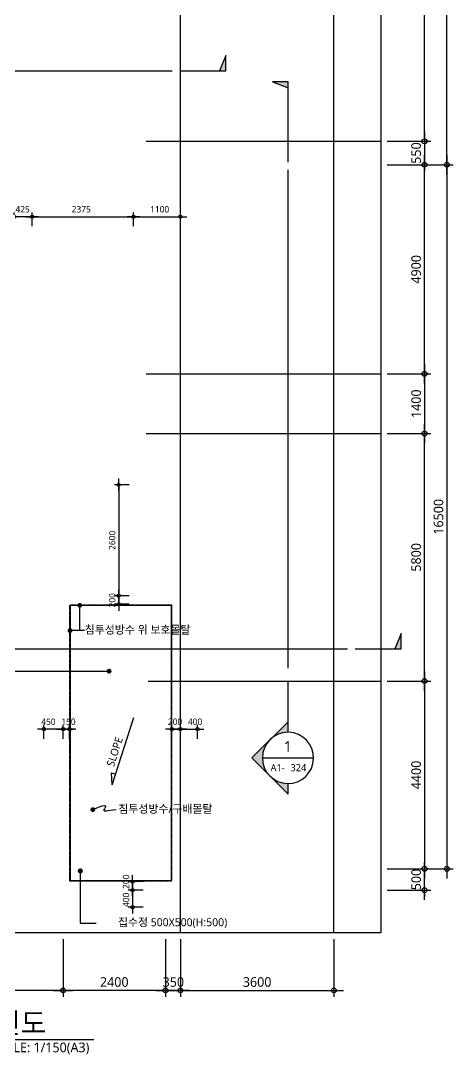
# Model space of a CAD drawing. Header units: millimetres. Extents: x 81033 to 452328, y -17390 to 42241.
# Drawn here: x 97187 to 107332, y 1728 to 25952 of the extents above; entities that cross this region are included whole.
import ezdxf
from ezdxf.enums import TextEntityAlignment as Align

# ---------------------------------------------------------------- set-up
doc = ezdxf.new("R2010")
doc.units = ezdxf.units.MM
doc.header["$LTSCALE"] = 100
doc.header["$MEASUREMENT"] = 0
doc.header["$PDSIZE"] = -10
doc.linetypes.add('CEN', pattern=[62, 60, -1, 0, -1])
doc.linetypes.add('HID', pattern=[2.5, 1.5, -1])
doc.layers.get('0').update_dxf_attribs({"linetype": 'CONTINUOUS'})
doc.layers.get('Defpoints').update_dxf_attribs({"color": 171, "linetype": 'CONTINUOUS'})
for name, color, linetype in [('CEN(ST)', 1, 'CEN'), ('FIN', 8, 'CONTINUOUS'), ('HAT-252', 252, 'CONTINUOUS'), ('LED', 7, 'CONTINUOUS'), ('NDIM', 7, 'CONTINUOUS'), ('SYM', 7, 'CONTINUOUS'), ('TEXT', 3, 'CONTINUOUS'), ('TEXT(MIN)', 7, 'CONTINUOUS'), ('TEXT(노트)', 7, 'CONTINUOUS')]:
    doc.layers.add(name, color=color, linetype=linetype)
doc.styles.add('CGS', font='cgse', dxfattribs={"bigfont": 'cgs'})
doc.styles.add('나눔바른고딕', font='NanumBarunGothic.ttf')
doc.dimstyles.new('NDIM 1200', dxfattribs={"dimscale": 75, "dimtxt": 3, "dimasz": 1, "dimexe": 2, "dimexo": 2, "dimgap": 1, "dimtad": 1, "dimdec": 0, "dimdsep": 46, "dimtxsty": 'CGS', "dimblk": 'DOT0', "dimcen": 1, "dimdle": 8, "dimclrd": 256, "dimclre": 256, "dimclrt": 256, "dimadec": 0, "dimazin": 0, "dimtfac": 1, "dimtdec": 0, "dimtix": 1, "dimtmove": 2, "dimatfit": 3, "dimldrblk": 'DOT0', "dimfxl": 1, "dimtolj": 1, "dimtzin": 0, "dimlwd": -1, "dimlwe": -1, "dimarcsym": 0})

# ---------------------------------------------------------------- blocks, each defined once
blk = doc.blocks.new('DOT0')
blk.add_line((-3, 0), (3, 0))
at = {"color": 6}
blk.add_circle((0, 0), 0.75, dxfattribs=at)
blk = doc.blocks.new('*D80')
at = {"layer": 'Defpoints', "color": 0, "ltscale": 0.4, "transparency": 16777216}
for p in [(92882, 4575), (98182, 4575), (92882, 3225)]:
    blk.add_point(p, dxfattribs=at)
at = {"layer": 'NDIM', "ltscale": 0.4, "transparency": 16777216}
for p, q in [((92882, 4425), (92882, 3075)), ((98182, 4425), (98182, 3075)), ((98107, 3225), (92957, 3225))]:
    blk.add_line(p, q, dxfattribs=at)
at = {"layer": 'NDIM', "ltscale": 0.4, "transparency": 16777216, "xscale": 75, "yscale": 75, "zscale": 75, "rotation": 180}
blk.add_blockref('DOT0', (92882, 3225), dxfattribs=at)
at = {"layer": 'NDIM', "ltscale": 0.4, "transparency": 16777216, "xscale": 75, "yscale": 75, "zscale": 75}
blk.add_blockref('DOT0', (98182, 3225), dxfattribs=at)
at = {"layer": 'NDIM', "ltscale": 0.4, "transparency": 16777216, "insert": (95532, 3422), "char_height": 225, "attachment_point": 5, "style": '나눔바른고딕'}
blk.add_mtext('\\A1;5300', dxfattribs=at)
blk = doc.blocks.new('*D95')
at = {"layer": 'Defpoints', "color": 0, "ltscale": 0.4, "transparency": 16777216}
for p in [(105632, 16275), (106657, 16275), (105632, 10475)]:
    blk.add_point(p, dxfattribs=at)
at = {"layer": 'NDIM', "ltscale": 0.4, "transparency": 16777216}
for p, q in [((105782, 16275), (106807, 16275)), ((106657, 10550), (106657, 16200)), ((105782, 10475), (106807, 10475))]:
    blk.add_line(p, q, dxfattribs=at)
at = {"layer": 'NDIM', "ltscale": 0.4, "transparency": 16777216, "xscale": 75, "yscale": 75, "zscale": 75}
for p, rotation in [((106657, 16275), 90), ((106657, 10475), 270)]:
    blk.add_blockref('DOT0', p, dxfattribs=dict(at, rotation=rotation))
at = {"layer": 'NDIM', "ltscale": 0.4, "transparency": 16777216, "insert": (106460, 13375), "char_height": 225, "attachment_point": 5, "rotation": 90, "style": '나눔바른고딕'}
blk.add_mtext('\\A1;5800', dxfattribs=at)
blk = doc.blocks.new('*D96')
at = {"layer": 'Defpoints', "color": 0, "ltscale": 0.4, "transparency": 16777216}
for p in [(105632, 17675), (105632, 16275), (106657, 16275)]:
    blk.add_point(p, dxfattribs=at)
at = {"layer": 'NDIM', "ltscale": 0.4, "transparency": 16777216}
for p, q in [((105782, 17675), (106807, 17675)), ((106657, 17600), (106657, 16350)), ((105782, 16275), (106807, 16275))]:
    blk.add_line(p, q, dxfattribs=at)
at = {"layer": 'NDIM', "ltscale": 0.4, "transparency": 16777216, "xscale": 75, "yscale": 75, "zscale": 75}
for p, rotation in [((106657, 17675), 90), ((106657, 16275), 270)]:
    blk.add_blockref('DOT0', p, dxfattribs=dict(at, rotation=rotation))
at = {"layer": 'NDIM', "ltscale": 0.4, "transparency": 16777216, "insert": (106460, 16975), "char_height": 225, "attachment_point": 5, "rotation": 90, "style": '나눔바른고딕'}
blk.add_mtext('\\A1;1400', dxfattribs=at)
blk = doc.blocks.new('*D97')
at = {"layer": 'Defpoints', "color": 0, "ltscale": 0.4, "transparency": 16777216}
for p in [(105632, 22575), (106657, 22575), (105632, 17675)]:
    blk.add_point(p, dxfattribs=at)
at = {"layer": 'NDIM', "ltscale": 0.4, "transparency": 16777216}
for p, q in [((105782, 22575), (106807, 22575)), ((106657, 17750), (106657, 22500)), ((105782, 17675), (106807, 17675))]:
    blk.add_line(p, q, dxfattribs=at)
at = {"layer": 'NDIM', "ltscale": 0.4, "transparency": 16777216, "xscale": 75, "yscale": 75, "zscale": 75}
for p, rotation in [((106657, 22575), 90), ((106657, 17675), 270)]:
    blk.add_blockref('DOT0', p, dxfattribs=dict(at, rotation=rotation))
at = {"layer": 'NDIM', "ltscale": 0.4, "transparency": 16777216, "insert": (106460, 20125), "char_height": 225, "attachment_point": 5, "rotation": 90, "style": '나눔바른고딕'}
blk.add_mtext('\\A1;4900', dxfattribs=at)
blk = doc.blocks.new('*D98')
at = {"layer": 'Defpoints', "color": 0, "ltscale": 0.4, "transparency": 16777216}
for p in [(105632, 23125), (105632, 22575), (106657, 22575)]:
    blk.add_point(p, dxfattribs=at)
at = {"layer": 'NDIM', "ltscale": 0.4, "transparency": 16777216}
for p, q in [((106657, 23200), (106657, 23275)), ((105782, 23125), (106807, 23125)), ((106657, 23125), (106657, 22575)), ((105782, 22575), (106807, 22575)), ((106657, 22500), (106657, 22425))]:
    blk.add_line(p, q, dxfattribs=at)
at = {"layer": 'NDIM', "ltscale": 0.4, "transparency": 16777216, "xscale": 75, "yscale": 75, "zscale": 75}
for p, rotation in [((106657, 23125), 270), ((106657, 22575), 90)]:
    blk.add_blockref('DOT0', p, dxfattribs=dict(at, rotation=rotation))
at = {"layer": 'NDIM', "ltscale": 0.4, "transparency": 16777216, "insert": (106460, 22850), "char_height": 225, "attachment_point": 5, "rotation": 90, "style": '나눔바른고딕'}
blk.add_mtext('\\A1;550', dxfattribs=at)
blk = doc.blocks.new('*D99')
at = {"layer": 'Defpoints', "color": 0, "ltscale": 0.4, "transparency": 16777216}
for p in [(105632, 10475), (105632, 6075), (106657, 6075)]:
    blk.add_point(p, dxfattribs=at)
at = {"layer": 'NDIM', "ltscale": 0.4, "transparency": 16777216}
for p, q in [((105782, 10475), (106807, 10475)), ((106657, 10400), (106657, 6150)), ((105782, 6075), (106807, 6075))]:
    blk.add_line(p, q, dxfattribs=at)
at = {"layer": 'NDIM', "ltscale": 0.4, "transparency": 16777216, "xscale": 75, "yscale": 75, "zscale": 75}
for p, rotation in [((106657, 10475), 90), ((106657, 6075), 270)]:
    blk.add_blockref('DOT0', p, dxfattribs=dict(at, rotation=rotation))
at = {"layer": 'NDIM', "ltscale": 0.4, "transparency": 16777216, "insert": (106460, 8275), "char_height": 225, "attachment_point": 5, "rotation": 90, "style": '나눔바른고딕'}
blk.add_mtext('\\A1;4400', dxfattribs=at)
blk = doc.blocks.new('*D100')
at = {"layer": 'Defpoints', "color": 0, "ltscale": 0.4, "transparency": 16777216}
for p in [(105632, 6075), (106657, 6075), (105632, 5575)]:
    blk.add_point(p, dxfattribs=at)
at = {"layer": 'NDIM', "ltscale": 0.4, "transparency": 16777216}
for p, q in [((105782, 6075), (106807, 6075)), ((106657, 6150), (106657, 6225)), ((106657, 5575), (106657, 6075)), ((105782, 5575), (106807, 5575)), ((106657, 5500), (106657, 5425))]:
    blk.add_line(p, q, dxfattribs=at)
at = {"layer": 'NDIM', "ltscale": 0.4, "transparency": 16777216, "xscale": 75, "yscale": 75, "zscale": 75}
for p, rotation in [((106657, 6075), 270), ((106657, 5575), 90)]:
    blk.add_blockref('DOT0', p, dxfattribs=dict(at, rotation=rotation))
at = {"layer": 'NDIM', "ltscale": 0.4, "transparency": 16777216, "insert": (106460, 5825), "char_height": 225, "attachment_point": 5, "rotation": 90, "style": '나눔바른고딕'}
blk.add_mtext('\\A1;500', dxfattribs=at)
blk = doc.blocks.new('*D101')
at = {"layer": 'Defpoints', "color": 0, "ltscale": 0.4, "transparency": 16777216}
for p in [(105632, 22575), (105632, 6075), (107182, 6075)]:
    blk.add_point(p, dxfattribs=at)
at = {"layer": 'NDIM', "ltscale": 0.4, "transparency": 16777216}
for p, q in [((105782, 22575), (107332, 22575)), ((107182, 22500), (107182, 6150)), ((105782, 6075), (107332, 6075))]:
    blk.add_line(p, q, dxfattribs=at)
at = {"layer": 'NDIM', "ltscale": 0.4, "transparency": 16777216, "xscale": 75, "yscale": 75, "zscale": 75}
for p, rotation in [((107182, 22575), 90), ((107182, 6075), 270)]:
    blk.add_blockref('DOT0', p, dxfattribs=dict(at, rotation=rotation))
at = {"layer": 'NDIM', "ltscale": 0.4, "transparency": 16777216, "insert": (106985, 14325), "char_height": 225, "attachment_point": 5, "rotation": 90, "style": '나눔바른고딕'}
blk.add_mtext('\\A1;16500', dxfattribs=at)
blk = doc.blocks.new('*D102')
at = {"layer": 'Defpoints', "color": 0, "ltscale": 0.4, "transparency": 16777216}
for p in [(105632, 33575), (107182, 33575), (105632, 22575)]:
    blk.add_point(p, dxfattribs=at)
at = {"layer": 'NDIM', "ltscale": 0.4, "transparency": 16777216}
for p, q in [((105782, 33575), (107332, 33575)), ((107182, 22650), (107182, 33500)), ((105782, 22575), (107332, 22575))]:
    blk.add_line(p, q, dxfattribs=at)
at = {"layer": 'NDIM', "ltscale": 0.4, "transparency": 16777216, "xscale": 75, "yscale": 75, "zscale": 75}
for p, rotation in [((107182, 33575), 90), ((107182, 22575), 270)]:
    blk.add_blockref('DOT0', p, dxfattribs=dict(at, rotation=rotation))
at = {"layer": 'NDIM', "ltscale": 0.4, "transparency": 16777216, "insert": (106985, 28075), "char_height": 225, "attachment_point": 5, "rotation": 90, "style": '나눔바른고딕'}
blk.add_mtext('\\A1;11000', dxfattribs=at)
blk = doc.blocks.new('*D103')
at = {"layer": 'Defpoints', "color": 0, "ltscale": 0.4, "transparency": 16777216}
for p in [(105632, 33575), (106657, 33575), (105632, 23125)]:
    blk.add_point(p, dxfattribs=at)
at = {"layer": 'NDIM', "ltscale": 0.4, "transparency": 16777216}
for p, q in [((105782, 33575), (106807, 33575)), ((106657, 23200), (106657, 33500)), ((105782, 23125), (106807, 23125))]:
    blk.add_line(p, q, dxfattribs=at)
at = {"layer": 'NDIM', "ltscale": 0.4, "transparency": 16777216, "xscale": 75, "yscale": 75, "zscale": 75}
for p, rotation in [((106657, 33575), 90), ((106657, 23125), 270)]:
    blk.add_blockref('DOT0', p, dxfattribs=dict(at, rotation=rotation))
at = {"layer": 'NDIM', "ltscale": 0.4, "transparency": 16777216, "insert": (106460, 28350), "char_height": 225, "attachment_point": 5, "rotation": 90, "style": '나눔바른고딕'}
blk.add_mtext('\\A1;10450', dxfattribs=at)
blk = doc.blocks.new('A$C2EB71741')
at = {"layer": 'SYM'}
for p, q in [((0, 3920), (3920, 0)), ((0, 3920), (858, 3532)), ((858, 3532), (623, 3297))]:
    blk.add_line(p, q, dxfattribs=at)
blk = doc.blocks.new('*D298')
at = {"layer": 'Defpoints', "color": 0, "ltscale": 0.4, "transparency": 16777216}
for p in [(100732, 9350), (100732, 9025), (100932, 9025)]:
    blk.add_point(p, dxfattribs=at)
at = {"layer": 'NDIM', "ltscale": 0.4, "transparency": 16777216}
for p, q in [((100732, 9125), (100732, 9450)), ((100932, 9125), (100932, 9450)), ((100882, 9350), (100782, 9350))]:
    blk.add_line(p, q, dxfattribs=at)
at = {"layer": 'NDIM', "ltscale": 0.4, "transparency": 16777216, "xscale": 50, "yscale": 50, "zscale": 50, "rotation": 180}
blk.add_blockref('DOT0', (100732, 9350), dxfattribs=at)
at = {"layer": 'NDIM', "ltscale": 0.4, "transparency": 16777216, "xscale": 50, "yscale": 50, "zscale": 50}
blk.add_blockref('DOT0', (100932, 9350), dxfattribs=at)
at = {"layer": 'NDIM', "ltscale": 0.4, "transparency": 16777216, "insert": (100807, 9522), "char_height": 150, "attachment_point": 5, "style": '나눔바른고딕'}
blk.add_mtext('\\A1;200', dxfattribs=at)
blk = doc.blocks.new('*D299')
at = {"layer": 'Defpoints', "color": 0, "ltscale": 0.4, "transparency": 16777216}
for p in [(101332, 9350), (100932, 9025), (101332, 9025)]:
    blk.add_point(p, dxfattribs=at)
at = {"layer": 'NDIM', "ltscale": 0.4, "transparency": 16777216}
for p, q in [((100932, 9125), (100932, 9450)), ((101332, 9125), (101332, 9450)), ((100982, 9350), (101282, 9350))]:
    blk.add_line(p, q, dxfattribs=at)
at = {"layer": 'NDIM', "ltscale": 0.4, "transparency": 16777216, "xscale": 50, "yscale": 50, "zscale": 50, "rotation": 180}
blk.add_blockref('DOT0', (100932, 9350), dxfattribs=at)
at = {"layer": 'NDIM', "ltscale": 0.4, "transparency": 16777216, "xscale": 50, "yscale": 50, "zscale": 50}
blk.add_blockref('DOT0', (101332, 9350), dxfattribs=at)
at = {"layer": 'NDIM', "ltscale": 0.4, "transparency": 16777216, "insert": (101277, 9522), "char_height": 150, "attachment_point": 5, "style": '나눔바른고딕'}
blk.add_mtext('\\A1;400', dxfattribs=at)
blk = doc.blocks.new('*D300')
at = {"layer": 'Defpoints', "color": 0, "ltscale": 0.4, "transparency": 16777216}
for p in [(98332, 9350), (98182, 9025), (98332, 9025)]:
    blk.add_point(p, dxfattribs=at)
at = {"layer": 'NDIM', "ltscale": 0.4, "transparency": 16777216}
for p, q in [((98182, 9125), (98182, 9450)), ((98332, 9125), (98332, 9450)), ((98132, 9350), (98082, 9350)), ((98182, 9350), (98332, 9350)), ((98382, 9350), (98432, 9350))]:
    blk.add_line(p, q, dxfattribs=at)
at = {"layer": 'NDIM', "ltscale": 0.4, "transparency": 16777216, "xscale": 50, "yscale": 50, "zscale": 50}
blk.add_blockref('DOT0', (98182, 9350), dxfattribs=at)
at = {"layer": 'NDIM', "ltscale": 0.4, "transparency": 16777216, "xscale": 50, "yscale": 50, "zscale": 50, "rotation": 180}
blk.add_blockref('DOT0', (98332, 9350), dxfattribs=at)
at = {"layer": 'NDIM', "ltscale": 0.4, "transparency": 16777216, "insert": (98308, 9522), "char_height": 150, "attachment_point": 5, "style": '나눔바른고딕'}
blk.add_mtext('\\A1;150', dxfattribs=at)
blk = doc.blocks.new('*D301')
at = {"layer": 'Defpoints', "color": 0, "ltscale": 0.4, "transparency": 16777216}
for p in [(97732, 9350), (97732, 9025), (98182, 9025)]:
    blk.add_point(p, dxfattribs=at)
at = {"layer": 'NDIM', "ltscale": 0.4, "transparency": 16777216}
for p, q in [((97732, 9125), (97732, 9450)), ((98182, 9125), (98182, 9450)), ((98132, 9350), (97782, 9350))]:
    blk.add_line(p, q, dxfattribs=at)
at = {"layer": 'NDIM', "ltscale": 0.4, "transparency": 16777216, "xscale": 50, "yscale": 50, "zscale": 50, "rotation": 180}
blk.add_blockref('DOT0', (97732, 9350), dxfattribs=at)
at = {"layer": 'NDIM', "ltscale": 0.4, "transparency": 16777216, "xscale": 50, "yscale": 50, "zscale": 50}
blk.add_blockref('DOT0', (98182, 9350), dxfattribs=at)
at = {"layer": 'NDIM', "ltscale": 0.4, "transparency": 16777216, "insert": (97837, 9522), "char_height": 150, "attachment_point": 5, "style": '나눔바른고딕'}
blk.add_mtext('\\A1;450', dxfattribs=at)
blk = doc.blocks.new('*D306')
at = {"layer": 'Defpoints', "color": 0, "ltscale": 0.4, "transparency": 16777216}
for p in [(99832, 12475), (99485, 12275), (99832, 12275)]:
    blk.add_point(p, dxfattribs=at)
at = {"layer": 'NDIM', "ltscale": 0.4, "transparency": 16777216}
for p, q in [((99732, 12475), (99385, 12475)), ((99485, 12425), (99485, 12325)), ((99732, 12275), (99385, 12275))]:
    blk.add_line(p, q, dxfattribs=at)
at = {"layer": 'NDIM', "ltscale": 0.4, "transparency": 16777216, "xscale": 50, "yscale": 50, "zscale": 50}
for p, rotation in [((99485, 12475), 90), ((99485, 12275), 270)]:
    blk.add_blockref('DOT0', p, dxfattribs=dict(at, rotation=rotation))
at = {"layer": 'NDIM', "ltscale": 0.4, "transparency": 16777216, "insert": (99334, 12369), "char_height": 150, "attachment_point": 5, "rotation": 90, "style": '나눔바른고딕'}
blk.add_mtext('\\A1;200', dxfattribs=at)
blk = doc.blocks.new('*D312')
at = {"layer": 'Defpoints', "color": 0, "ltscale": 0.4, "transparency": 16777216}
for p in [(97032, 21359), (97032, 21034), (97457, 21034)]:
    blk.add_point(p, dxfattribs=at)
at = {"layer": 'NDIM', "ltscale": 0.4, "transparency": 16777216}
for p, q in [((97032, 21134), (97032, 21459)), ((97407, 21359), (97082, 21359)), ((97457, 21134), (97457, 21459))]:
    blk.add_line(p, q, dxfattribs=at)
at = {"layer": 'NDIM', "ltscale": 0.4, "transparency": 16777216, "xscale": 50, "yscale": 50, "zscale": 50, "rotation": 180}
blk.add_blockref('DOT0', (97032, 21359), dxfattribs=at)
at = {"layer": 'NDIM', "ltscale": 0.4, "transparency": 16777216, "xscale": 50, "yscale": 50, "zscale": 50}
blk.add_blockref('DOT0', (97457, 21359), dxfattribs=at)
at = {"layer": 'NDIM', "ltscale": 0.4, "transparency": 16777216, "insert": (97232, 21532), "char_height": 150, "attachment_point": 5, "style": '나눔바른고딕'}
blk.add_mtext('\\A1;425', dxfattribs=at)
blk = doc.blocks.new('*D313')
at = {"layer": 'Defpoints', "color": 0, "ltscale": 0.4, "transparency": 16777216}
for p in [(99832, 21359), (97457, 21034), (99832, 21034)]:
    blk.add_point(p, dxfattribs=at)
at = {"layer": 'NDIM', "ltscale": 0.4, "transparency": 16777216}
for p, q in [((97457, 21134), (97457, 21459)), ((97507, 21359), (99782, 21359)), ((99832, 21134), (99832, 21459))]:
    blk.add_line(p, q, dxfattribs=at)
at = {"layer": 'NDIM', "ltscale": 0.4, "transparency": 16777216, "xscale": 50, "yscale": 50, "zscale": 50, "rotation": 180}
blk.add_blockref('DOT0', (97457, 21359), dxfattribs=at)
at = {"layer": 'NDIM', "ltscale": 0.4, "transparency": 16777216, "xscale": 50, "yscale": 50, "zscale": 50}
blk.add_blockref('DOT0', (99832, 21359), dxfattribs=at)
at = {"layer": 'NDIM', "ltscale": 0.4, "transparency": 16777216, "insert": (98607, 21532), "char_height": 150, "attachment_point": 5, "style": '나눔바른고딕'}
blk.add_mtext('\\A1;2375', dxfattribs=at)
blk = doc.blocks.new('*D323')
at = {"layer": 'Defpoints', "color": 0, "ltscale": 0.4, "transparency": 16777216}
for p in [(100157, 5575), (99810, 5175), (100157, 5175)]:
    blk.add_point(p, dxfattribs=at)
at = {"layer": 'NDIM', "ltscale": 0.4, "transparency": 16777216}
for p, q in [((100057, 5575), (99710, 5575)), ((99810, 5525), (99810, 5225)), ((100057, 5175), (99710, 5175))]:
    blk.add_line(p, q, dxfattribs=at)
at = {"layer": 'NDIM', "ltscale": 0.4, "transparency": 16777216, "xscale": 50, "yscale": 50, "zscale": 50}
for p, rotation in [((99810, 5575), 90), ((99810, 5175), 270)]:
    blk.add_blockref('DOT0', p, dxfattribs=dict(at, rotation=rotation))
at = {"layer": 'NDIM', "ltscale": 0.4, "transparency": 16777216, "insert": (99659, 5349), "char_height": 150, "attachment_point": 5, "rotation": 90, "style": '나눔바른고딕'}
blk.add_mtext('\\A1;400', dxfattribs=at)
blk = doc.blocks.new('*D324')
at = {"layer": 'Defpoints', "color": 0, "ltscale": 0.4, "transparency": 16777216}
for p in [(99810, 5775), (100157, 5775), (100157, 5575)]:
    blk.add_point(p, dxfattribs=at)
at = {"layer": 'NDIM', "ltscale": 0.4, "transparency": 16777216}
for p, q in [((100057, 5775), (99710, 5775)), ((100057, 5575), (99710, 5575)), ((99810, 5625), (99810, 5725))]:
    blk.add_line(p, q, dxfattribs=at)
at = {"layer": 'NDIM', "ltscale": 0.4, "transparency": 16777216, "xscale": 50, "yscale": 50, "zscale": 50}
for p, rotation in [((99810, 5775), 90), ((99810, 5575), 270)]:
    blk.add_blockref('DOT0', p, dxfattribs=dict(at, rotation=rotation))
at = {"layer": 'NDIM', "ltscale": 0.4, "transparency": 16777216, "insert": (99659, 5772), "char_height": 150, "attachment_point": 5, "rotation": 90, "style": '나눔바른고딕'}
blk.add_mtext('\\A1;200', dxfattribs=at)
blk = doc.blocks.new('*D583')
at = {"layer": 'Defpoints', "color": 0, "ltscale": 0.4, "transparency": 16777216}
for p in [(98182, 4575), (100582, 4575), (98182, 3225)]:
    blk.add_point(p, dxfattribs=at)
at = {"layer": 'NDIM', "ltscale": 0.4, "transparency": 16777216}
for p, q in [((98182, 4425), (98182, 3075)), ((100582, 4425), (100582, 3075)), ((100507, 3225), (98257, 3225))]:
    blk.add_line(p, q, dxfattribs=at)
at = {"layer": 'NDIM', "ltscale": 0.4, "transparency": 16777216, "xscale": 75, "yscale": 75, "zscale": 75, "rotation": 180}
blk.add_blockref('DOT0', (98182, 3225), dxfattribs=at)
at = {"layer": 'NDIM', "ltscale": 0.4, "transparency": 16777216, "xscale": 75, "yscale": 75, "zscale": 75}
blk.add_blockref('DOT0', (100582, 3225), dxfattribs=at)
at = {"layer": 'NDIM', "ltscale": 0.4, "transparency": 16777216, "insert": (99382, 3422), "char_height": 225, "attachment_point": 5, "style": '나눔바른고딕'}
blk.add_mtext('\\A1;2400', dxfattribs=at)
blk = doc.blocks.new('*D584')
at = {"layer": 'Defpoints', "color": 0, "ltscale": 0.4, "transparency": 16777216}
for p in [(100932, 4575), (104532, 4575), (104532, 3225)]:
    blk.add_point(p, dxfattribs=at)
at = {"layer": 'NDIM', "ltscale": 0.4, "transparency": 16777216}
for p, q in [((100932, 4425), (100932, 3075)), ((104532, 4425), (104532, 3075)), ((101007, 3225), (104457, 3225))]:
    blk.add_line(p, q, dxfattribs=at)
at = {"layer": 'NDIM', "ltscale": 0.4, "transparency": 16777216, "xscale": 75, "yscale": 75, "zscale": 75, "rotation": 180}
blk.add_blockref('DOT0', (100932, 3225), dxfattribs=at)
at = {"layer": 'NDIM', "ltscale": 0.4, "transparency": 16777216, "xscale": 75, "yscale": 75, "zscale": 75}
blk.add_blockref('DOT0', (104532, 3225), dxfattribs=at)
at = {"layer": 'NDIM', "ltscale": 0.4, "transparency": 16777216, "insert": (102732, 3422), "char_height": 225, "attachment_point": 5, "style": '나눔바른고딕'}
blk.add_mtext('\\A1;3600', dxfattribs=at)
blk = doc.blocks.new('*D585')
at = {"layer": 'Defpoints', "color": 0, "ltscale": 0.4, "transparency": 16777216}
for p in [(100582, 4575), (100932, 4575), (100582, 3225)]:
    blk.add_point(p, dxfattribs=at)
at = {"layer": 'NDIM', "ltscale": 0.4, "transparency": 16777216}
for p, q in [((100582, 4425), (100582, 3075)), ((100932, 4425), (100932, 3075)), ((100857, 3225), (100657, 3225))]:
    blk.add_line(p, q, dxfattribs=at)
at = {"layer": 'NDIM', "ltscale": 0.4, "transparency": 16777216, "xscale": 75, "yscale": 75, "zscale": 75, "rotation": 180}
blk.add_blockref('DOT0', (100582, 3225), dxfattribs=at)
at = {"layer": 'NDIM', "ltscale": 0.4, "transparency": 16777216, "xscale": 75, "yscale": 75, "zscale": 75}
blk.add_blockref('DOT0', (100932, 3225), dxfattribs=at)
at = {"layer": 'NDIM', "ltscale": 0.4, "transparency": 16777216, "insert": (100766, 3422), "char_height": 225, "attachment_point": 5, "style": '나눔바른고딕'}
blk.add_mtext('\\A1;350', dxfattribs=at)
blk = doc.blocks.new('*D987')
at = {"layer": 'Defpoints', "color": 0, "ltscale": 0.4, "transparency": 16777216}
for p in [(100932, 21359), (99832, 21034), (100932, 21034)]:
    blk.add_point(p, dxfattribs=at)
at = {"layer": 'NDIM', "ltscale": 0.4, "transparency": 16777216}
for p, q in [((99832, 21134), (99832, 21459)), ((99882, 21359), (100882, 21359)), ((100932, 21134), (100932, 21459))]:
    blk.add_line(p, q, dxfattribs=at)
at = {"layer": 'NDIM', "ltscale": 0.4, "transparency": 16777216, "xscale": 50, "yscale": 50, "zscale": 50, "rotation": 180}
blk.add_blockref('DOT0', (99832, 21359), dxfattribs=at)
at = {"layer": 'NDIM', "ltscale": 0.4, "transparency": 16777216, "xscale": 50, "yscale": 50, "zscale": 50}
blk.add_blockref('DOT0', (100932, 21359), dxfattribs=at)
at = {"layer": 'NDIM', "ltscale": 0.4, "transparency": 16777216, "insert": (100446, 21532), "char_height": 150, "attachment_point": 5, "style": '나눔바른고딕'}
blk.add_mtext('\\A1;1100', dxfattribs=at)
blk = doc.blocks.new('*D988')
at = {"layer": 'Defpoints', "color": 0, "ltscale": 0.4, "transparency": 16777216}
for p in [(99832, 15075), (99485, 12475), (99832, 12475)]:
    blk.add_point(p, dxfattribs=at)
at = {"layer": 'NDIM', "ltscale": 0.4, "transparency": 16777216}
for p, q in [((99732, 15075), (99385, 15075)), ((99485, 15025), (99485, 12525)), ((99732, 12475), (99385, 12475))]:
    blk.add_line(p, q, dxfattribs=at)
at = {"layer": 'NDIM', "ltscale": 0.4, "transparency": 16777216, "xscale": 50, "yscale": 50, "zscale": 50}
for p, rotation in [((99485, 15075), 90), ((99485, 12475), 270)]:
    blk.add_blockref('DOT0', p, dxfattribs=dict(at, rotation=rotation))
at = {"layer": 'NDIM', "ltscale": 0.4, "transparency": 16777216, "insert": (99334, 13774), "char_height": 150, "attachment_point": 5, "rotation": 90, "style": '나눔바른고딕'}
blk.add_mtext('\\A1;2600', dxfattribs=at)
blk = doc.blocks.new('SECTION-11')
at = {"layer": 'SYM'}
blk.add_hatch(color=256, dxfattribs=at).paths.add_polyline_path([(171265, 27376), (171625, 27232), (171625, 27376)])
h = blk.add_hatch(color=256, dxfattribs=at)
h.paths.add_polyline_path([(170777, 11530), (171201, 11106, -0.414214), (171201, 11954)])
h.paths.add_polyline_path([(171201, 11106), (171625, 10682), (171625, 10930, -0.198912)])
h.paths.add_polyline_path([(171201, 11954, -0.198912), (171625, 12130), (171625, 12379)])
at = {"layer": 'Defpoints'}
blk.add_line((171625, 13930), (171625, 25132), dxfattribs=at)
at = {"layer": 'SYM'}
for p, q in [((171265, 27376), (171625, 27232)), ((171625, 27376), (171265, 27376)), ((171625, 25492), (171625, 27376)), ((171625, 25132), (171625, 25312)), ((171625, 13630), (171625, 13930)), ((171625, 12130), (171625, 13330)), ((171625, 12379), (170777, 11530)), ((171625, 10682), (170777, 11530)), ((171025, 11530), (172225, 11530)), ((171625, 10682), (171625, 10930))]:
    blk.add_line(p, q, dxfattribs=at)
blk.add_arc((171625, 11530), 600, 90, 88.3138, dxfattribs=at)
blk = doc.blocks.new('A$C1AFB1B41')
at = {"layer": 'SYM'}
blk.add_hatch(color=256, dxfattribs=at).paths.add_polyline_path([(2000, 500), (1800, 0), (2000, 0)])
for p, q in [((2000, 500), (1800, 0)), ((2000, 0), (2000, 500)), ((0, 0), (250, 0)), ((500, 0), (2000, 0))]:
    blk.add_line(p, q, dxfattribs=at)
blk = doc.blocks.new('SEC-3')
at = {"layer": 'SYM'}
h = blk.add_hatch(color=256, dxfattribs=at)
h.paths.add_polyline_path([(84423, 19051), (83999, 18626, -0.414214), (84847, 18626)])
h.paths.add_polyline_path([(83999, 18626), (83574, 18202), (83823, 18202, -0.198912)])
h.paths.add_polyline_path([(84847, 18626, -0.198912), (85023, 18202), (85271, 18202)])
at = {"layer": 'Defpoints'}
blk.add_line((87379, 18202), (100556, 18202), dxfattribs=at)
at = {"layer": 'SYM'}
for p, q in [((83574, 18202), (84423, 19051)), ((85271, 18202), (84423, 19051)), ((83574, 18202), (83823, 18202)), ((83823, 18202), (85023, 18202)), ((85023, 18202), (86779, 18202)), ((87079, 18202), (87379, 18202))]:
    blk.add_line(p, q, dxfattribs=at)
blk.add_arc((84423, 18202), 600, 0, 359.5643, dxfattribs=at)
at = {"layer": 'SYM', "xscale": 0.7200000000000014, "yscale": 0.7200000000000014, "zscale": 0.7200000000000014}
blk.add_blockref('A$C1AFB1B41', (100556, 18202), dxfattribs=at)

msp = doc.modelspace()

# ---------------------------------------------------------------- linework, layer by layer
at = {"layer": 'CEN(ST)', "ltscale": 10000}
for p, q in [((100932.3, 4574.8), (100932.3, 35624.8)), ((104532.3, 4574.8), (104532.3, 35624.8)), ((100132.3, 23124.8), (105632.3, 23124.8)), ((100132.3, 17674.8), (105632.3, 17674.8)), ((100132.3, 16274.8), (105632.3, 16274.8)), ((100177.3, 10474.8), (105632.3, 10474.8))]:
    msp.add_line(p, q, dxfattribs=at)
at = {"layer": 'Defpoints'}
msp.add_line((87379, 11232), (104667.9, 11232), dxfattribs=at)
at = {"layer": 'Defpoints', "ltscale": 10000}
msp.add_lwpolyline([(84582.3, 35624.8), (105632.3, 35624.8), (105632.3, 4574.8), (84582.3, 4574.8)], close=True, dxfattribs=at)
at = {"layer": 'FIN', "ltscale": 0.1}
msp.add_lwpolyline([(98352.3, 12254.8), (100712.3, 12254.8), (100712.3, 5794.8), (98352.3, 5794.8)], close=True, dxfattribs=at)
at = {"layer": 'HAT-252', "linetype": 'HID', "ltscale": 0.1}
msp.add_lwpolyline([(98342.3, 12264.8), (100722.3, 12264.8), (100722.3, 5784.8), (98342.3, 5784.8)], close=True, dxfattribs=at)
at = {"layer": 'LED'}
for p, q in [((98572, 11658.6), (98572, 12250.7)), ((98687.1, 11658.6), (98344.5, 11658.6)), ((96799.7, 10707.4), (99261, 10707.4))]:
    msp.add_line(p, q, dxfattribs=at)
at = {"layer": 'LED', "const_width": 56.2}
for points in [[(98600.1, 12250.7, -1), (98543.8, 12250.7, -1)], [(98344.5, 11686.7, -1), (98344.5, 11630.4, -1)], [(99261, 10735.5, 1), (99261, 10679.3, 1)], [(98877.6, 7491, -1), (98877.6, 7434.7, -1)]]:
    msp.add_lwpolyline(points, format="xyb", close=True, dxfattribs=at)
at = {"layer": 'LED'}
msp.add_lwpolyline([(98877.6, 7462.9), (99011.5, 7518.7), (99100.3, 7548.8), (99152, 7558.1), (99174.7, 7551.3), (99176.7, 7533.4), (99165.9, 7509.1), (99150.5, 7483.4), (99138.7, 7461), (99137, 7445.9), (99146.8, 7437.7), (99167.6, 7435.1), (99199.2, 7437), (99241.4, 7442), (99293.9, 7448.8), (99356.5, 7456.2), (99428.9, 7462.9)], dxfattribs=at)
at = {"layer": 'SYM'}
msp.add_line((89902.1, 2075.6), (98903.2, 2075.6), dxfattribs=at)

# ---------------------------------------------------------------- block references
for name, p in [('SEC-3', (0, 6572.8)), ('SECTION-11', (-68169.7, -2855.4))]:
    msp.add_blockref(name, p)
at = {"xscale": 0.3000000000000002, "yscale": 0.3000000000000002, "zscale": 0.3000000000000002, "rotation": 117.052744038063}
msp.add_blockref('A$C2EB71741', (100376.6, 8576.7), dxfattribs=at)
at = {"layer": 'SYM', "xscale": 0.7200000000000014, "yscale": 0.7200000000000014, "zscale": 0.7200000000000014}
msp.add_blockref('A$C1AFB1B41', (104667.9, 11232), dxfattribs=at)

# ---------------------------------------------------------------- texts
at = {"layer": 'TEXT', "style": '나눔바른고딕'}
for s, height, p in [('1', 250, (103356.6, 8817.4)), ('A1-', 166.67, (103046.6, 8362)), ('324', 166.67, (103512.4, 8362.1))]:
    msp.add_text(s, height=height, dxfattribs=at).set_placement(p)
msp.add_text('계단실B PIT 확대 평면도', height=480, dxfattribs=at).set_placement((97786.1, 2461.1), align=Align.MIDDLE_RIGHT)
msp.add_text('SCALE: 1/150(A3)', height=225, dxfattribs=at).set_placement((98798, 2002.9), align=Align.TOP_RIGHT)
at = {"layer": 'TEXT(MIN)', "style": '나눔바른고딕'}
msp.add_text('SLOPE', height=180, rotation=72.05274, dxfattribs=at).set_placement((99283.7, 8484.3), align=Align.MIDDLE_LEFT)
at = {"layer": 'TEXT(노트)', "style": '나눔바른고딕'}
for s, p in [('침투성방수 위 보호몰탈', (101169.2, 11678.5)), ('집수정 500X500(H:500)', (102030.4, 4824))]:
    msp.add_text(s, height=187.5, dxfattribs=at).set_placement(p, align=Align.MIDDLE_RIGHT)
msp.add_text('침투성방수/구배몰탈', height=187.5, dxfattribs=at).set_placement((99476.9, 7480.8), align=Align.MIDDLE_LEFT)

# ---------------------------------------------------------------- dimensions: what is measured, and where the dimension line sits
at = {"layer": 'NDIM', "ltscale": 0.4}
for base, p1, p2, angle, picture, middle in [((107182.3, 33574.8), (105632.3, 22574.8), (105632.3, 33574.8), 90, '*D102', (106985.1, 28074.8)), ((106657.3, 33574.8), (105632.3, 23124.8), (105632.3, 33574.8), 90, '*D103', (106460.1, 28349.8)), ((106657.3, 22574.8), (105632.3, 23124.8), (105632.3, 22574.8), 270, '*D98', (106460.1, 22849.8)), ((106657.3, 22574.8), (105632.3, 17674.8), (105632.3, 22574.8), 90, '*D97', (106459.9, 20124.8)), ((107182.3, 6074.8), (105632.3, 22574.8), (105632.3, 6074.8), 270, '*D101', (106984.9, 14324.8)), ((106657.3, 16274.8), (105632.3, 17674.8), (105632.3, 16274.8), 270, '*D96', (106460.1, 16974.8)), ((106657.3, 16274.8), (105632.3, 10474.8), (105632.3, 16274.8), 90, '*D95', (106460.1, 13374.8)), ((106657.3, 6074.8), (105632.3, 10474.8), (105632.3, 6074.8), 270, '*D99', (106460.1, 8274.8)), ((106657.3, 6074.8), (105632.3, 5574.8), (105632.3, 6074.8), 90, '*D100', (106460.1, 5824.8)), ((92882.3, 3224.8), (98182.3, 4574.8), (92882.3, 4574.8), 180, '*D80', (95532.3, 3422.1)), ((98182.3, 3224.8), (100582.3, 4574.8), (98182.3, 4574.8), 180, '*D583', (99382.3, 3422))]:
    dim = msp.add_linear_dim(base=base, p1=p1, p2=p2, angle=angle, dimstyle='NDIM 1200', override={"dimtxsty": '나눔바른고딕'}, dxfattribs=at)
    dim.commit()
    dim.dimension.update_dxf_attribs({"geometry": picture, "text_midpoint": middle})
for base, p1, p2, angle, override, picture, middle in [((97032.3, 21359.2), (97457.3, 21034.1), (97032.3, 21034.1), 180, {"dimscale": 50, "dimtxsty": '나눔바른고딕'}, '*D312', (97231.8, 21531.7)), ((99484.9, 12474.8), (99832.3, 15074.8), (99832.3, 12474.8), 270, {"dimscale": 50, "dimtxsty": '나눔바른고딕'}, '*D988', (99334, 13774.4)), ((99484.9, 12274.8), (99832.3, 12474.8), (99832.3, 12274.8), 270, {"dimscale": 50, "dimtxsty": '나눔바른고딕'}, '*D306', (99334, 12368.7)), ((97732.3, 9349.9), (98182.3, 9024.8), (97732.3, 9024.8), 180, {"dimscale": 50, "dimtxsty": '나눔바른고딕'}, '*D301', (97837.1, 9522.4)), ((100732.3, 9349.9), (100932.3, 9024.8), (100732.3, 9024.8), 180, {"dimscale": 50, "dimtxsty": '나눔바른고딕'}, '*D298', (100807, 9522.4)), ((99810.1, 5774.8), (100157.4, 5574.8), (100157.4, 5774.8), 90, {"dimscale": 50, "dimtxsty": '나눔바른고딕'}, '*D324', (99659.2, 5772.4)), ((99810.1, 5174.8), (100157.4, 5574.8), (100157.4, 5174.8), 270, {"dimscale": 50, "dimtxsty": '나눔바른고딕'}, '*D323', (99659.2, 5348.7)), ((100582.3, 3224.8), (100932.3, 4574.8), (100582.3, 4574.8), 180, {"dimtxsty": '나눔바른고딕'}, '*D585', (100765.9, 3422.1))]:
    dim = msp.add_linear_dim(base=base, p1=p1, p2=p2, angle=angle, dimstyle='NDIM 1200', override=override, dxfattribs=at)
    dim.commit()
    dim.dimension.update_dxf_attribs({"geometry": picture, "text_midpoint": middle, "dimtype": 160})
for base, p1, p2, picture, middle in [((99832.3, 21359.2), (97457.3, 21034.1), (99832.3, 21034.1), '*D313', (98606.6, 21531.7)), ((100932.3, 21359.2), (99832.3, 21034.1), (100932.3, 21034.1), '*D987', (100446.1, 21531.7)), ((98332.3, 9349.9), (98182.3, 9024.8), (98332.3, 9024.8), '*D300', (98307.5, 9522.4)), ((101332.3, 9349.9), (100932.3, 9024.8), (101332.3, 9024.8), '*D299', (101277.4, 9522.4))]:
    dim = msp.add_linear_dim(base=base, p1=p1, p2=p2, dimstyle='NDIM 1200', override={"dimscale": 50, "dimtxsty": '나눔바른고딕'}, dxfattribs=at)
    dim.commit()
    dim.dimension.update_dxf_attribs({"geometry": picture, "text_midpoint": middle, "dimtype": 160})
dim = msp.add_linear_dim(base=(104532.3, 3224.8), p1=(100932.3, 4574.8), p2=(104532.3, 4574.8), dimstyle='NDIM 1200', override={"dimtxsty": '나눔바른고딕'}, dxfattribs=at)
dim.commit()
dim.dimension.update_dxf_attribs({"geometry": '*D584', "text_midpoint": (102732.3, 3422.1)})

# ---------------------------------------------------------------- leaders
at = {"layer": 'NDIM', "ltscale": 10000}
msp.add_leader([(98585.5, 6024.8), (98585.5, 4804.1), (98957.6, 4804.1)], dimstyle='NDIM 1200', override={"dimscale": 120, "dimasz": 1, "dimgap": 1, "dimtad": 0, "dimldrblk": 'Dot'}, dxfattribs=at)

doc.saveas('drawing.dxf')
